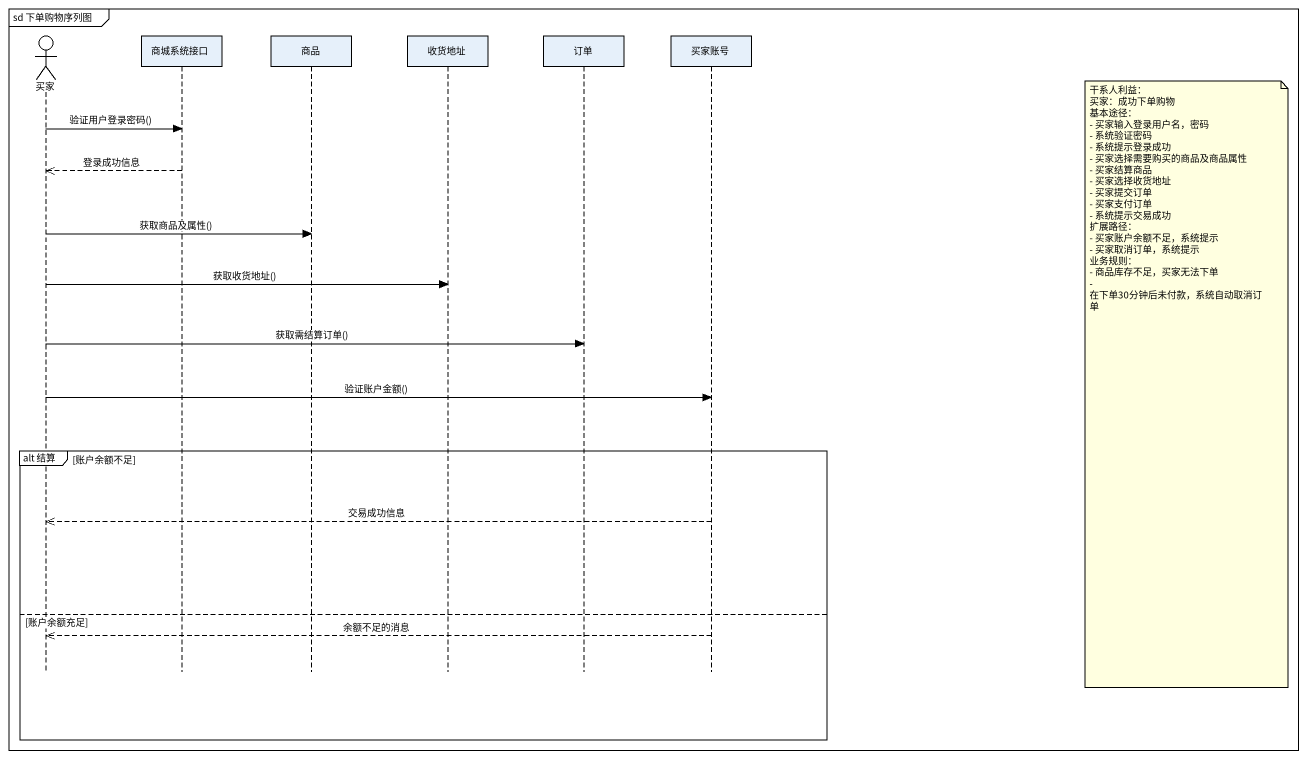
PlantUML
@startuml
mainframe sd 下单购物序列图
hide footbox
actor 买家
participant 商城系统接口
participant 商品
participant 收货地址
participant 订单
participant 买家账号

买家 -> 商城系统接口 : 验证用户登录密码()
商城系统接口 -->> 买家 : 登录成功信息
买家 -> 商品 : 获取商品及属性()
买家 -> 收货地址 : 获取收货地址()
买家 -> 订单 : 获取需结算订单()
note right of 买家账号
  干系人利益：
  买家：成功下单购物
  基本途径：
  - 买家输入登录用户名，密码
  - 系统验证密码
  - 系统提示登录成功
  - 买家选择需要购买的商品及商品属性
  - 买家结算商品
  - 买家选择收货地址
  - 买家提交订单
  - 买家支付订单
  - 系统提示交易成功
  扩展路径：
  - 买家账户余额不足，系统提示
  - 买家取消订单，系统提示
  业务规则：
  - 商品库存不足，买家无法下单
  - 在下单30分钟后未付款，系统自动取消订单
end note
买家 -> 买家账号 : 验证账户金额()
group alt 结算 [账户余额不足]
  买家账号 -->> 买家 : 交易成功信息
else 账户余额充足
  买家账号 -->> 买家 : 余额不足的消息
end
@enduml
